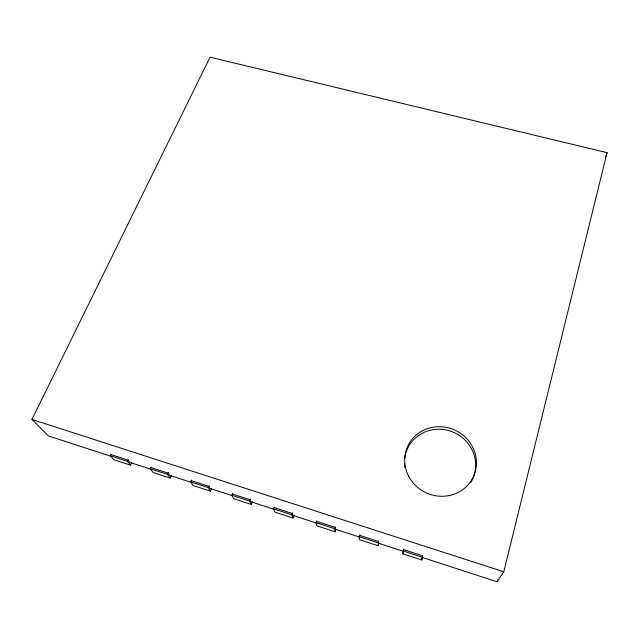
<?xml version="1.0" encoding="UTF-8"?>
<svg xmlns="http://www.w3.org/2000/svg" width="639" height="639" viewBox="0 0 639 639"><rect width="100%" height="100%" fill="white"/><g stroke="black" fill="none" stroke-linecap="round" stroke-linejoin="round"><path stroke-width="0.96" d="M359.853 534.811L359.254 536.704L359.477 539.699L378.056 545.746L378.663 540.921M422.507 557.088L421.692 559.956L402.81 553.805L403.712 549.109M421.692 559.956L422.834 555.315M359.685 535.354L378.496 541.465L378.48 543.238L403.345 551.321L403.56 549.604L422.691 555.818L422.323 557.488L497.158 581.817L503.78 571.753L607.05 152.673L210.039 57.183L31.95 419.432L48.348 435.91L111.082 456.302M497.158 581.817L497.629 579.9M402.81 553.805L403.64 550.962M378.056 545.746L378.919 542.926M316.704 520.801L316.073 522.67L316.856 525.817L335.132 531.768L334.588 528.685L335.203 526.808M335.132 531.768L336.042 528.988M274.259 507.023L273.596 508.86L274.922 512.166L292.902 518.021L293.884 515.202M292.902 518.021L291.807 514.778L292.454 512.933M232.516 493.42L231.805 495.273L233.65 498.724L251.351 504.49L249.729 501.104L250.424 499.227M251.351 504.49L252.381 501.711M605.293 157.338L607.05 152.673M191.428 480.081L190.694 481.91L193.042 485.504L210.455 491.175L211.533 488.436M210.455 491.175L208.322 487.645L209.049 485.8M150.996 466.949L150.229 468.754L153.072 472.485L170.214 478.068L171.324 475.368M170.214 478.068L167.578 474.402L168.337 472.58M111.202 454.033L110.403 455.815L113.718 459.673L130.596 465.168L131.786 462.436M130.596 465.168L127.48 461.366L128.263 459.569M31.95 419.432L503.78 571.753M110.954 454.577L128.024 460.12L129.901 462.42L151.531 469.449M150.764 467.5L168.105 473.132L169.686 475.352L191.7 482.509M191.205 480.632L208.825 486.359L210.111 488.5L232.476 495.768M232.3 493.979L250.208 499.802L251.183 501.855L274.866 509.547M274.067 507.55L292.271 513.46L292.926 515.417L316.992 523.245M316.529 521.336L335.028 527.343L335.355 529.212L359.813 537.167M110.403 455.815L127.48 461.366M150.229 468.754L167.578 474.402M190.694 481.91L208.322 487.645M231.805 495.273L249.729 501.104M273.596 508.86L291.807 514.778M316.073 522.67L334.588 528.685M359.254 536.704L378.08 542.823M403.161 550.978L422.299 557.192M404.846 467.5A35.92 34.258 26.4 0 1 404.503 463.882M404.727 458.395A35.92 34.258 26.4 0 1 451.477 431.485A35.92 34.258 26.4 0 1 470.735 482.493M408.457 475.815A36.191 34.49 25.9 0 0 470.472 481.79A36.191 34.49 25.9 0 0 442.763 426.828A36.191 34.49 25.9 0 0 408.457 475.815"/></g></svg>
